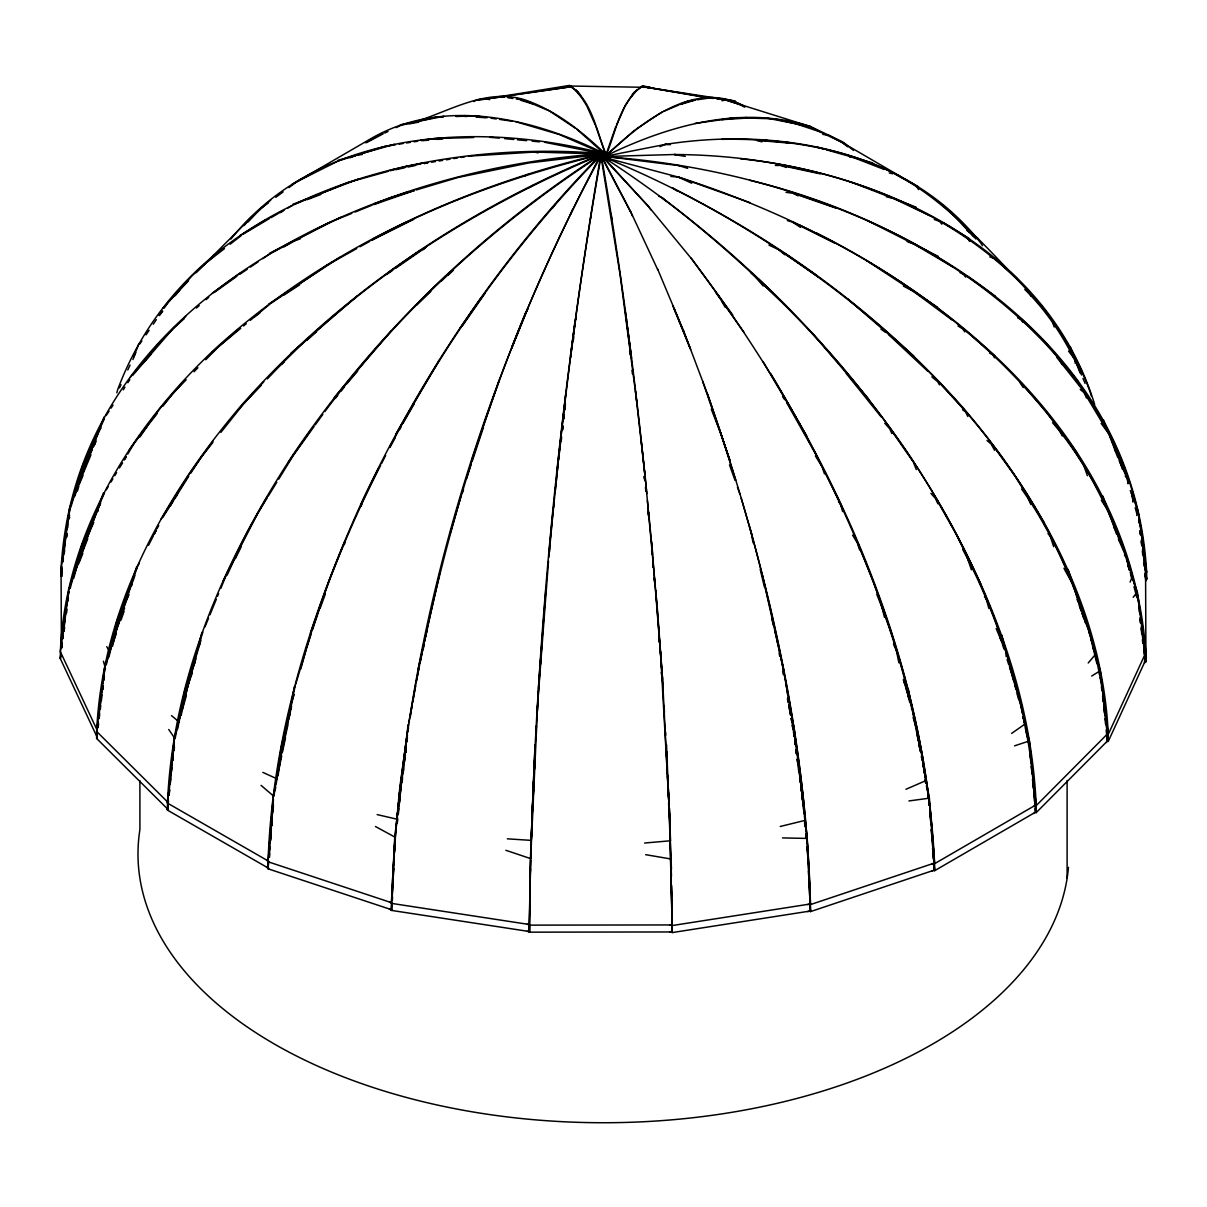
<?xml version="1.0" encoding="UTF-8"?>
<svg xmlns="http://www.w3.org/2000/svg" width="1207" height="1207" viewBox="0 0 1207 1207"><rect width="100%" height="100%" fill="white"/><g stroke="black" fill="none" stroke-linecap="round" stroke-linejoin="round"><path stroke-width="1.5" d="M1132.89 502.037L1132.89 496.409L1131.351 493.301M74.11 570.202L74.11 573.823L87.749 538.609M507.362 838.835L531.246 840.374L532.257 814.921L531.729 831.744M672.163 926.327L672.254 931.955L529.33 932.166L529.33 925.135C532.89 667.788 557.181 410.636 600.437 156.94L601.448 156.608C619.9 261.663 633.75 367.486 644.81 473.566L635.455 391.189M377.157 814.589L396.862 819.176L403.772 765.796M530.627 860.229L529.33 932.166L530.446 858.418L534.988 744.87M530.129 875.875L530.356 868.693M531.201 841.777L533.63 780.974M532.453 810.727L533.826 778.5M392.154 899.185L394.297 846.786L399.849 786.994L408.57 724.23M392.381 900.528L392.531 896.786M393.376 876.237L393.693 868.753M531.789 831.94L532.317 818.904M533.056 800.301L533.509 789.122M534.248 770.519L534.55 763.065M537.387 710.455L537.568 705.703M391.913 899.517L394.749 844.025L394.297 853.243M531.849 820.956L535.32 745.73M531.849 827.987L532.242 818.829M533.026 800.513L533.509 789.514M171.53 715.66L178.545 721.469C182.966 705.16 185.969 689.137 192.351 673.099M534.143 770.066L534.49 762.809M392.019 899.351L392.833 882.755M393.195 875.377L393.573 867.999M530.311 873.114L530.492 869.372M540.419 664.861L541.687 646.786M535.621 740.208L536.466 725.437M536.783 719.915L537.749 702.625M534.686 763.925L534.369 769.372L534.973 753.349M78.742 563.76L79.24 555.476L81.85 552.263M549.411 552.037L549.623 548.34M537.734 702.806L530.673 858.63L505.854 850.286M545.775 593.738L546.002 590.132M269.795 846.273L269.176 855.688L269.689 848.129M269.538 857.242L269.78 853.53M270.64 840.555L271.017 834.988M272.118 818.316L271.62 825.724L272.088 818.09M268.542 861.285L268.045 868.799L392.003 909.867L389.499 909.278M268.92 855.642L273.28 803.062L272.541 812.447M540.872 656.035L537.824 701.358L548.521 561.059M538.413 688.473L545.76 590.721M268.497 863.156L268.045 868.799L268.045 861.768C272.284 734.701 311.436 611.451 364.273 496.711C423.929 371.545 502.414 254.949 599.668 155.884L600.845 155.884C511.542 319.84 451.222 498.989 416.204 682.136L419.402 666.143M270.745 834.988L270.293 840.63L273.431 799.487M69.915 588.035L70.232 584.294M168.316 800.875L167.486 810.153L268.799 868.361L266.656 867.411M168.799 795.307L172.329 755.22L174.321 745.338L173.733 750.905M170.051 784.218L174.336 742.396M172.752 760.38L173.235 754.888M548.838 557.423C561.014 423.099 577.444 289.077 601.071 156.261L599.924 156.442C478.168 386.165 401.433 642.909 391.46 903.379L391.46 910.41L529.601 931.563L529.601 924.547L391.46 903.379L394.749 837.009L408.072 724.819M396.771 822.389L399.351 794.598L406.08 746.167M394.297 853.802L395.187 844.281L394.101 851.629M397.269 821.892L397.601 818.165M397.948 814.423L399.849 794.025M549.23 550.407L552.942 511.768M97.224 732.996L96.651 738.488L168.422 809.852L166.762 808.615M97.797 727.519L98.355 722.027M98.748 718.376L102.278 684.339L104.24 676.282M99.019 718.467L99.578 712.975M99.955 709.309L103.304 677.127L105.431 668.331L103.425 661.225M102.716 689.77L103.108 686.029M168.467 800.89L167.486 810.153L167.486 803.123C172.707 677.504 224.774 558.826 292.894 454.918C373.567 335.637 478.741 233.404 599.668 155.296L600.799 155.477C516.37 241.551 445.413 340.615 389.665 447.465M170.217 784.233L170.806 778.681M171.59 771.273L171.982 767.561M172.752 760.154L173.144 756.457M555.024 493.12L556.985 474.683M557.378 471.002L558.162 463.624M558.554 459.942L561.089 437.719M400.422 789.891L404.798 756.276M60.969 653.289L60.35 658.675L96.892 736.632M61.572 647.887L62.191 642.486M62.598 638.895L66.385 605.416L68.392 598.023M61.844 647.918L62.266 644.161M62.9 638.548L63.322 634.807M63.745 631.065L67.456 598.37L69.282 591.596M66.626 612.749L67.034 609.067M562.613 429.964L563.035 426.267M563.865 418.844L564.273 415.133M556.759 473.159L566.113 390.766M561.225 440.872L561.647 437.115M562.507 429.632L562.93 425.89M564.846 409.037L565.268 405.296M575.724 319.161L576.131 315.51L570.519 357.845M601.735 157.921L601.146 153.817C366.853 169.553 75.724 301.916 61.059 569.146L61.059 576.161L62.13 566.928M62.764 561.376L67.109 523.823L69.599 515.027M62.945 561.934L63.367 558.253M64.001 552.746L68.135 516.928L70.428 508.811M66.626 537.055L67.064 533.313M67.713 527.7L68.135 523.959M553.591 507.543L554.028 503.847M397.194 823.461L397.646 819.719M398.31 814.106L398.974 808.509M399.638 802.896L400.09 799.155M402.082 782.317L402.519 778.59M403.198 772.978L403.636 769.236M404.526 761.753L404.964 758.011M405.627 752.414L406.08 748.672M406.97 741.189L407.408 737.447M415.133 689.363L415.419 686.391M97.103 734.852L96.651 738.488L96.651 731.457C102.173 608.494 163.745 495.504 242.682 403.892C339.997 294.055 464.68 210.576 599.924 154.737L600.95 155.069C495.036 223.702 400.286 310.184 324.894 411.542M99.155 718.467L99.608 714.831M100.287 709.369L100.739 705.733M101.418 700.271L102.097 694.81M102.776 689.363L103.244 685.712M103.923 680.265L104.375 676.614M564.559 410.335L565.223 404.964M398.642 799.939L407.302 734.822M398.642 806.97L401.282 786.436M401.765 782.709L402.489 777.097M402.972 773.37L403.681 767.773M405.612 752.836L406.08 749.109L405.446 752.7M563.518 419.04L564.001 415.299M564.725 409.701L565.449 404.089M570.489 355.582L575.03 321.002M60.848 655.009L60.35 658.675L60.35 651.659C65.404 533.011 131.714 426.041 217.064 347.088C324.683 249.774 460.093 187.628 600.437 154.224L601.267 158.223M64.107 631.14L64.62 627.459M404.285 762.085L405.054 756.517M405.567 752.821L406.08 749.109M573.325 340.374L573.808 336.844M590.54 218.618L591.309 213.126M61.059 576.161L62.1 568.753M64.167 553.938L64.68 550.226M66.491 537.266L67.004 533.554M406.578 742.592L407.332 737.221M1136.738 515.51L1137.25 511.828M275.151 790.676L275.694 787.13M276.222 783.584L280.597 754.526L291.581 706.246M272.722 811.195L273.431 806.517M278.032 775.92L281.322 754.058L287.975 724.788M423.521 648.144L424.049 644.674M424.577 641.189L427.474 628.711M407.921 731.201L408.539 727.565M410.365 716.686L410.983 713.065M411.587 709.429L412.206 705.808M412.809 702.187L415.57 685.863M282.242 750.03L286.134 727.67L290.223 713.835M408.886 722.435L415.932 683.554M294.478 686.466L273.28 796.032L268.045 861.768L392.003 902.851L389.499 902.248M406.08 742.079L407.468 735.033M177.64 728.922L183.856 698.084L196.002 658.72M181.186 715.464L184.746 697.737M420.127 662.598L425.12 637.718M279.405 759.731L293.769 694.281M279.798 764.936L281.699 755.854M282.468 752.202L285.516 737.658M418.105 669.432L439.62 573.883M295.187 685.983L281.322 747.027L273.898 796.364L261.074 785.38M1144.553 656.17L1144.9 654.632C1134.746 462.175 978.983 314.514 816.158 232.77M1144.553 663.201L1144.9 654.632L1108.252 734.384L1108.252 741.415L1144.9 661.647M185.938 693.874L191.038 672.193L195.021 662.356M272.163 810.531L273.461 805.175M106.246 664.982L116.717 621.892L137.115 567.999M108.886 657.151L115.706 629.119L128.862 594.357M112.492 646.318L116.717 628.907L124.623 608.026M320.142 608.207L325.271 594.176M201.931 632.453L174.321 738.322L167.486 803.123L268.799 861.33L266.656 860.38M70.232 588.111L81.85 545.232L104.451 492.909M73.763 578.213L80.794 552.308L93.739 522.329M116.838 392.788L117.803 389.288C189.529 198.114 417.169 138.413 602.021 153.53L602.323 157.695M300.799 668.919L305.824 650.799M306.337 648.989L310.878 634.716M70.911 507.106L82.544 465.993L104.436 418.648M74.97 496.002L81.503 472.903L92.396 449.366M77.429 491.113L78.923 485.802M90.993 454.737L74.789 493.407M118.105 625.241L124.034 604.405L128.681 595.217M182.257 703.077L200.965 640.148M182.257 710.108L186.376 695.624M361.21 506.186L362.236 502.685M449.834 534.595L460.712 497.073M295.715 684.248L306.11 649.487M306.518 648.129C325.377 585.078 350.664 523.913 380.643 465.344M202.836 632.091L184.746 690.721L175.06 738.744L168.739 729.496M344.312 544.719L345.383 541.309M136.753 566.46L104.602 667.773L96.651 731.457L168.422 802.821L166.762 801.584M83.343 548.808L89.71 528.907L93.407 522.646M466.49 479.013L471.077 464.74M472.224 461.165L483.464 427.338M294.146 694.432L291.249 703.334L291.249 708.615M172.812 752.61L174.502 747.48M312.643 629.39L321.515 602.731M84.037 469.795L90.404 450.845L95.021 443.723M235.35 558.69L241.053 547.133M526.901 311.225L528.123 307.694L511.738 348.355M471.892 459.611L499.321 380.009M113.805 633.841L134.943 575.377M114.409 639.152L116.204 633.962M121.002 620.157L124.004 611.527M615.691 126.871L605.929 154.918L607.076 154.737C641.777 122.163 695.247 78.621 744.689 106.367M310.44 633.056L329.677 579.043L344.644 541.747M103.395 492.969L68.874 589.212L60.35 651.659L96.892 729.616M462.296 493.014L463.533 489.574M132.921 359.55L134.897 354.27M136.21 350.754L138.85 343.723M104.104 417.003L69.599 507.996L61.059 569.146L61.391 646.032M281.322 754.058L279.707 758.283L279.405 766.762L276.569 778.621L262.854 772.389M78.742 556.744L100.664 502.987M79.421 562.009L82.876 553.274M512.145 346.122L525.452 312.9M1130.099 582.076L1132.211 576.84L1130.657 573.491M102.806 681.819L104.119 678.59M204.964 626.901L208.524 618.256M209.943 614.801L216.34 599.245M217.577 596.213L218.648 593.618M220.806 588.397L227.248 572.706L257.725 513.277L267.275 497.752M79.421 477.021L100.619 427.836M82.996 475.528L79.421 484.037L79.918 475.845L82.544 473.023M176.328 496.53L177.716 493.241L174.909 498.084M570.232 214.967L572.39 209.822M197.692 648.763L199.955 643.723M616.415 125.256L625.075 105.944L633.992 92.396L642.305 86.391L713.171 98.461M227.112 575.211L237.13 553.44M119.493 387.915L121.002 384.656M127.776 369.976L130.039 365.087M133.811 356.925L136.059 352.067M93.95 445.987L96.288 440.917M603.696 157.544L604.013 153.38C532.423 117.758 441.611 96.213 368.618 139.982L297.028 181.593L288.971 187.568M677.202 191.008L672.495 187.96C882.332 294.84 1090.555 484.807 1107.332 734.067L1107.332 741.098L1036.179 812.658L1036.179 805.642C1030.974 680.009 978.892 561.33 910.772 457.438C829.978 337.809 724.351 235.606 603.304 157.151L648.129 206.186M66.928 602.972L68.346 599.954M360.893 504.481L378.198 469.101M222.737 581.849L247.797 531.201L267.32 496.53M67.622 521.454L69.734 517.245M381.472 463.699L385.621 455.461M137.779 566.234L139.424 563.02M148.536 545.277L153.5 535.606M157.031 528.741L158.705 525.498M162.87 517.365L188.699 476.373M389.921 447.344L395.187 437.673M399.577 429.632L401.327 426.403M403.093 423.189L414.137 404.043M133.539 578.953L131.789 582.061L131.789 585.576M170.232 506.155L173.039 501.312M395.987 433.826L439.62 359.641M123.295 389.861L124.909 387.145M106.322 489.786L108.192 486.677M110.999 481.985L112.87 478.877M114.74 475.754L116.611 472.631M119.418 467.954L122.601 462.915M126.011 456.955L124.23 459.942L126.328 456.88M127.806 453.968L134.973 442.018L157.378 413.292M268.226 496.213L276.81 482.242M278.726 479.149L293.859 454.541L314.167 426.403M160.984 519.266L190.178 472.737L212.9 441.279M190.691 473.31L201.69 456.457L212.809 442.501M106.141 415.6L109.098 411.119M111.074 408.117L113.051 405.13M127.851 382.694L129.798 379.737M132.74 375.286L173.717 327.821L184.218 318.678M100.015 504.798L98.023 507.785L98.023 511.3M116.717 628.907L114.273 632.513L113.805 640.872L109.49 651.614L106.774 646.65M139.801 343.98L141.868 340.932M146.017 334.852L149.11 330.296M153.259 324.215L156.352 319.659M159.218 315.449L162.221 311.029M164.227 308.087L168.241 302.203L188.564 280.748M139.967 436.934L147.314 426.192M460.018 328.274L481.201 297.676M462.341 325.935L485.244 292.984M288.488 462.085L311.044 429.752M1106.291 735.516L1107.332 734.067L1036.179 805.642L1029.345 740.826L1023.083 716.822L1024.562 724.125M1106.291 742.546L1107.332 741.098L1106.17 729.903M315.238 424.909L322.827 414.408M552.323 208.298L555.597 203.817M98.718 431.005L100.95 427.972M129.39 449.608L160.712 407.664L185.109 379.798M143.603 362.658L150.86 354.451M1133.177 597.314L1136.572 592.909L1136.572 596.424M162.975 406.11L173.039 393.195L186.165 379.783M335.395 398.385L337.688 395.474M341.113 391.098L344.553 386.723M346.831 383.811L357.619 371.153M220.896 432.362L243.769 403.666L261.18 385.395M159.354 315.51L162.749 311.27M175.196 295.715L179.737 290.072M130.1 377.58L161.436 340.419L185.818 316.249M448.008 275.211L453.47 270.202M1088.201 662.975L1095.488 654.42L1093.014 648.28M334.218 397.586L391.083 331.035M630.869 97.148L636.481 90.6M631.97 95.504L636.511 90.253M243.98 225.649L251.131 217.516L270.655 200.136M163.081 308.117L192.275 275.558L214.997 254.964M237.553 410.335L263.82 381.699M230.929 239.046C318.723 129.617 476.418 120.609 603.002 153.38L603.002 157.574M248.054 222.028L260.923 208.328L268.422 202.776M196.138 272.752L251.131 217.516M267.396 378.862C360.033 280.28 476.84 206.503 601.267 154.707M193.995 371.771L197.918 367.758M205.748 359.746L218.18 347.043L240.721 328.304M604.39 157.634L604.979 153.53C581.201 130.899 554.994 109.762 523.37 99.396C483.328 87.734 446.168 113.609 408.841 123.733M732.83 315.118L691.581 258.841L647.691 205.462L602.61 157.061L602.021 157.649L630.386 211.617M417.682 303.244L445.292 276.358M416.521 305.235L430.869 291.325M441.294 281.216L450.422 272.36M281.472 364.484L284.143 361.949M306.774 340.389L316.475 331.85M634.61 130.16L606.155 155.296L607.332 155.296M196.439 308.026L199.185 305.643M206.035 299.683L208.781 297.284M214.273 292.516L236.768 276.358M211.557 352.731L239.74 328.229M423.219 249.683L426.041 247.239L395.685 268.241M290.812 353.349L357.031 296.153M243.542 325.965L246.258 323.717M250.302 320.338L269.855 304.104M366.37 142.728L383.192 133.796M203.696 264.755L224.442 248.642M230.115 244.236L241.475 235.41M242.894 234.309L269.387 218.588M1033.78 806.442L1035.425 805.205C1019.84 557.257 852.791 343.874 662.1 197.646L658.826 196.183M1033.78 813.473L1035.425 812.22L1035.425 805.205L934.61 863.684L934.61 870.715L1035.425 812.22L1035.093 808.569M254.36 316.973L260.305 312.568M284.037 294.991L299.608 284.897M275.8 197.314L283.117 191.898M212.266 293.195L240.465 272.993M1011.662 733.388L1025.241 723.868L1023.129 717.396M388.005 272.737L420.142 250.392M386.572 274.547L392.652 270.338M239.74 274.336L247.314 269.191M250.407 267.094L258.132 261.844M262.779 258.69L270.534 253.425M271.394 303.048L327.429 264.906L356.744 248.582M636.134 129.149L661.994 112.025M268.708 304.134L339.77 257.378M529.571 187.492L532.709 185.456M1091.701 676.056L1099.547 671.137L1099.547 674.638M239.65 235.803L265.917 219.734M283.962 246.907L293.603 241.234L300.573 238.654M605.024 157.815L605.854 153.817C596.228 130.492 591.943 100.558 569.764 85.38L497.239 97.073L571.545 86.663L562.19 86.995M270.821 217.773L278.017 213.654M284.264 210.078L279.466 212.839L282.725 211.285M287.477 208.253L292.29 205.507M473.748 101.554L476.946 99.759L504.375 96.635M360.003 246.771L369.78 241.325M291.822 184.46L314.378 172.103M365.238 142.652L382.544 133.328M272.179 252.565L328.093 222.993L351.765 213.398M269.433 253.304L340.495 217.335M373.008 238.835L407.498 221.56M297.028 181.593L336.798 161.678M413.745 219.327L371.409 240.419C443.482 200.724 522.043 174.08 601.735 154.405M384.746 133.057L388.066 131.472M396.137 127.625L400.875 125.347M307.227 199.653L320.866 194.463M524.819 175.89L528.198 174.351M931.925 864.106L934.082 863.156C927.157 688.624 859.475 522.073 770.805 373.672M931.925 871.137L934.082 870.187L934.082 863.156L810.485 904.586L810.485 911.617L934.082 870.187L933.705 864.619M660.033 146.62L664.936 144.478C777.052 126.856 906.94 149.11 980.657 242.894L982.453 245.685M905.944 789.287L926.252 780.461L923.808 770.307M663.684 111.316L678.877 104.949M680.401 104.315L687.99 101.132L695.262 100.075L680.522 104.466M293.889 204.587L347.51 182.604L388.473 171.243M355.145 212.025L372.058 205.175M373.763 204.481L390.842 197.571L414.393 190.525L373.823 204.571M349.955 157.785L356.804 155.13L362.341 154.496M292.909 204.3L359.128 178.772M373.717 203.862L408.222 191.822M605.552 158.087L605.552 154.571L606.563 154.224C616.189 130.899 620.473 100.966 642.667 85.788L650.241 87.402L569.704 86.014L562.16 87.613M409.973 123.733L418.738 122.148M1014.529 745.851L1028.741 741.158M338.352 160.908L384.384 146.485L395.489 144.734M598.823 155.265L602.323 154.179L528.802 162.96L458.011 177.474L416.128 189.997M681.548 103.606L694.855 99.713M337.553 160.471L394.417 144.312M390.223 170.76L405.974 166.4L420.609 164.001M780.235 826.478L805.28 820.338L802.278 795.187L802.791 800.739M807.709 904.586L810.214 903.998C807.392 776.267 783.237 649.939 749.683 526.961M807.709 911.617L810.214 911.029L810.214 903.998L672.254 925.543L669.282 812.673M722.027 100.769L725.603 99.925L811.013 126.735L842.727 141.913L853.485 150.422M402.655 124.94L436.195 117.124L443.391 116.898M390.087 170.172L422.239 163.201M395.655 169.704L404.617 167.788M408.192 167.019L415.374 165.495M424.336 163.579L427.912 162.809L424.26 163.398M607.076 156.442L606.05 156.11L666.158 144.237M400.332 124.819L443.965 116.294M477.218 100.347L571.545 86.663M431.608 162.206L435.305 161.602M439.001 160.999L442.697 160.395M446.394 159.792L450.09 159.188M453.787 158.585L457.483 157.981M461.165 157.363L464.861 156.759M399.2 144.146L402.897 143.558M406.593 142.969L410.305 142.381M414.001 141.792L417.697 141.219M421.228 140.661L434.58 138.533L473.612 137.523M489.665 99.653L486.119 98.808L491.671 97.933M696.952 99.834L712.266 97.601L734.52 101.479L744.704 107.212M486.119 98.808L491.687 98.008M694.93 123.431L736.24 117.652L774.819 118.889L810.199 127.157L841.943 142.32L918.512 186.964L895.956 174.608M908.931 800.95L928.937 798.219L928.937 805.235M421.017 140.072L448.612 137.643M644.629 843.029L670.549 840.766L669.508 815.313M423.114 140.615L428.455 140.163M437.372 139.409L442.713 138.956M669.568 925.135L672.254 924.939L672.254 932.573L810.214 911.029L809.972 905.416M669.568 932.166L672.254 931.955M721.756 119.674L747.782 118.014M468.557 156.156L534.505 152.037L603.002 154.058M725.799 118.829L746.982 117.562M455.974 116.491L474.683 115.902L487.326 117.698M675.573 154.481L605.733 156.472L680.084 165.781M775.407 165.465L780.959 165.419L820.428 173.899M529.33 925.135L672.254 924.939M782.483 837.914L806.955 838.412M721.635 139.348C772.691 138.367 823.898 144.991 871.771 163.262C926.735 184.49 967.908 227.293 1007.558 269.176M664.936 144.478L670.428 144.659M606.05 156.11L611.572 156.337M464.363 115.631L485.546 116.913M463.156 116.264L466.868 116.506M476.146 117.109L485.425 117.713M526.916 924.336L529.601 924.547M526.916 931.366L529.601 931.563M670.851 176.433L678.198 177.037C894.825 245.655 1130.144 407.438 1145.941 654.782L1145.941 661.813L1141.173 626.916M790.479 143.195L756.578 140.299L761.919 141.868M761.708 140.148L789.318 142.592M490.133 137.311L499.26 138.156M504.737 138.654L513.865 139.484M517.516 139.831L526.644 140.661M532.121 141.159L539.423 141.838M716.822 98.883L735.108 100.966L646.877 87.357L707.679 97.842M849.607 157.031L853.304 157.468L884.173 169.463M605.854 153.817L605.854 157.332L605.265 156.774C839.906 172.39 1131.925 304.466 1146.65 572.269L1146.65 579.3L1145.066 575.905M822.797 134.399L826.357 134.882M785.983 192.32L793.255 193.331L835.591 208.026M490.917 118.195L496.273 118.965M499.834 119.463L512.326 121.228M499.396 96.485L504.481 97.239M507.875 97.737L512.945 98.476M516.34 98.974L523.582 100.045L549.457 110.969L575.196 128.123M607.332 155.884L606.201 155.703C668.904 125.272 742.32 104.39 811.013 126.735L767.38 118.211M740.283 158.736C884.701 173.868 1037.703 248.265 1090.283 392.366L1091.249 395.881M685.289 156.397L674.291 154.526C843.074 155.024 1040.706 228.923 1094.674 404.496M645.654 854.677L671.122 859.022M544.9 142.335L603.696 154.028M642.305 86.391L649.924 87.99M786.858 166.113L818.995 173.084M534.505 152.037L538.111 152.882M889.242 172.963L892.833 173.808M886.255 196.741L893.572 198.491L929.511 215.585M604.979 157.649L679.36 177.369L750.135 202.701M815.917 146.816L823.023 148.838M826.569 149.849L872.782 162.975M787.371 220.594L792.607 222.133L834.942 243.256M517.2 98.491L530.507 102.399M515.887 121.741L559.309 134.52L604.39 154.119M521.228 100.453L532.649 103.877M749.607 180.235C937.145 225.151 1137.416 361.647 1145.579 572.269L1145.941 573.823M678.802 165.631L687.658 168.331M605.265 156.774L610.516 158.404M725.603 99.925L740.51 104.858M796.017 123.838L819.719 131.699M934.293 219.523L939.604 221.349L941.852 224.2M989.815 256.925L993.074 258.057M799.502 194.946L833.992 206.985M907.091 241.566L914.061 244.146L952.64 266.898M849.969 181.699L916.188 207.212M780.959 165.419L786.104 167.441M603.998 157.8L603.998 157.121C739.544 213.201 864.695 296.635 962.22 406.804C1041.158 498.431 1102.745 611.406 1108.252 734.384L1100.301 670.685L1093.014 647.721M678.198 177.037L691.686 183.208M604.677 157.001L611.361 160.093M960.048 272.661L963.458 274.261L965.63 277.142M1017.652 317.894L1020.835 319.387L1022.857 322.224M768.919 245.066L779.088 249.849L818.527 277.188M798.778 224.683L833.283 241.973M867.229 220.474L938.292 256.427M989.559 353.093L992.727 354.722L994.538 357.845M793.255 193.331L798.129 195.836M903.379 286.074L913.397 291.309L951.961 319.93M828.802 135.244L846.107 144.584M375.452 826.508L395.187 837.251M943.18 222.646L969.447 238.73M957.996 325.965L962.779 328.923L964.755 331.85M603.998 157.121L607.121 159.158M866.505 260.516L937.567 307.272M792.607 222.133L800.452 227.338M784.761 253.304L816.913 275.664M962.567 409.731L965.525 411.828L967.833 416.475M750.558 272.435L787.447 307.513M967.26 276.116L995.443 296.334M880.959 329.104L885.516 332.393M888.563 334.58L927.534 371.047M966.928 230.537L969.87 232.679M1052.67 322.48L1054.179 326.991M569.704 86.014L577.912 92.019L586.693 105.582L595.232 124.909M1024.788 289.454C1049.185 313.352 1068.12 343.603 1081.563 375M841.943 142.32L847.586 146.771M1080.22 389.454L1084.776 393.195M931.864 376.901L937.613 381.623L939.453 384.837M986.994 440.54L991.068 443.904L994.568 450.302M1056.834 357.468L1082.77 390.163L1108.977 434.022L1128.258 480.039M847.872 299.08L914.091 356.276M966.535 331.367L994.734 355.854M779.088 249.849L784.716 254.752M576.705 129.119L605.024 154.3M939.68 202.64L959.203 220.021L975.905 238.986M994.1 257.891L1016.822 278.47L1046.016 311.044M662.1 197.646L666.234 201.463M603.304 157.151L605.974 159.626M1084.082 466.309L1087.356 475.709M758.388 278.862L785.983 305.748M1021.891 319.372L1046.288 343.542L1077.61 380.718M1010.199 271.831L1016.822 278.47M846.273 373.491L881.035 416.762M1052.564 422.722C1086.798 462.326 1109.761 510.817 1127.579 559.761M949.275 210.742L973.581 236.617M1125.15 476.041L1127.76 478.862L1128.062 483.781M941.083 384.611L967.35 413.247M715.434 292.019L743.844 332.166M884.746 423.235L889.695 428.772L891.867 433.554M930.914 493.361L935.576 498.612L937.839 503.772M1021.182 382.921L1045.564 410.802L1076.9 452.731M575.92 89.846L580.461 95.097M812.583 333.539L869.447 400.09M753.59 274.608L763.262 286.014M575.452 90.223L580.989 96.771M1048.023 533.675L1050.648 536.828M1124.456 555.28L1127.082 558.509L1127.278 561.813M1021.56 488.971C1053.183 533.509 1074.502 584.837 1091.173 636.662M1068.542 351.101L1075.211 359.746L1075.211 363.262M1101.146 423.416L1108.977 434.022M691.113 258.132C823.099 433.102 924.17 641.807 934.61 863.684L929.375 797.963L922.842 764.167M647.691 205.462L650.95 209.943M992.003 444.206L1014.725 475.664L1043.919 522.193M602.61 157.061L604.752 160.033M892.622 432.257L915.178 464.604M838.503 501.403L840.63 504.511L842.667 511.512M1089.076 632.936L1090.706 635.335L1090.992 640.344M782.543 396.545L784.641 399.638M786.738 402.746L815.615 453.983M1101.327 500.332L1108.282 510.817M1114.514 449.608L1117.29 453.877L1122.495 469.372M967.516 238.186L969.583 241.355M1020.156 382.785L1023.174 387.507M984.474 596.424L986.722 599.939M962.733 549.547C989.227 598.521 1007.423 651.735 1021.529 705.492M916.822 186.708L918.587 189.574M815.419 455.944L822.254 467.154L824.487 473.913M852.58 535.139L857.468 543.15L859.61 549.954M1113.835 527.233L1116.596 531.925L1119.779 541.883M763.035 361.557L806.668 435.742M717.863 294.704L719.719 297.873M721.575 301.056L725.286 307.408M1066.173 572.42L1073.189 584.882M936.345 499.034L955.869 533.705L980.929 584.354M1019.04 700.166L1021.137 704.103L1021.288 707.468M1029.284 292.879L1030.944 296.047M657.709 269.659L630.295 210.863L601.976 156.88L601.146 157.363L620.142 275.03L637.236 405.507M1059.686 359.927L1062.115 364.589M1063.971 568.271L1065.645 571.514M672.676 305.492L690.66 349.457M1077.066 599.562L1080.944 607.227L1085.395 622.842M1138.654 521.65L1140.072 524.457M824.456 471.017L841.762 506.397M1059.007 429.224L1062.235 435.938M1145.066 568.889L1146.65 572.269L1138.126 511.134L1130.295 490.495M1119.221 460.938L1126.206 476.041L1128.243 483.268M893.482 644.221L896.695 651.358M998.551 634.369L1006.095 651.192L1006.095 656.457M876.795 594.327C898.43 648.099 912.16 704.828 923.4 761.587M1118.436 539.107L1125.497 555.446L1129.586 570.519L1127.715 565.314M657.543 268.905L683.63 331.035M1027.263 496.047L1030.733 504.3M630.295 210.863L632.438 215.993M1082.966 378.379L1085.063 383.404M996.182 628.5L998.264 633.554M999.652 636.934L1001.735 641.988M1009.414 666.415L1012.748 674.622L1016.143 689.061M858.011 543.678L872.993 580.974L892.214 634.988M676.493 314.107L689.8 347.329M913.654 462.915L916.294 469.568M1084.399 392.894L1086.406 397.963M711.27 409.158L720.881 433.735L735.742 480.16M1103.605 420.127L1117.803 457.559M1079.345 605.974L1081.321 611.195L1068.15 569.372M683.418 330.311L707.845 395.006L730.054 460.818L702.625 381.216M1070.247 346.635L1080.114 373.023M1102.896 496.107L1116.49 534.037M1130.19 572.209L1137.401 592.35L1145.941 654.782M729.481 464.876L735.003 480.371M737.462 487.266L739.921 494.161M760.199 569.342L764.393 586.874M674.351 308.781L675.558 312.311M595.941 126.509L605.552 154.571M966.656 555.869L971.424 569.84M707.604 394.297C764.876 558.479 806.065 730.129 810.485 904.586L807.196 838.216L804.39 814.589M1050.301 536.406L1053.681 546.696M903.455 680.235L911.557 705.205L911.557 708.72M1083.63 618.15L1081.97 612.93L1089.197 632.03L1092.591 645.971M1002.278 643.738L1003.892 648.989M1007.136 659.49L1008.75 664.725M1009.837 668.225L1019.824 700.603L1022.359 713.216M903.394 679.39L904.994 684.731M906.065 688.292L909.837 702.7M913.096 717.411L916.671 729.526L920.579 751.886L918.934 744.674M741.234 498.28L752.112 535.802M1131.759 495.685L1133.237 500.875M1135.184 507.785L1136.647 512.975M1138.608 519.87L1140.615 526.961L1146.65 579.3L1142.516 549.653M1130.567 574.125L1132.03 579.541M1133.976 586.753L1136.919 597.571M1139.348 606.502L1145.941 661.813L1145.579 572.269L1145.941 580.854M986.436 599.472L988.865 608.449M785.606 683.524L786.692 687.568M771.816 619.055L773.702 626.267M774.653 629.873C787.96 686.225 796.529 743.648 803.485 801.101M1001.735 634.957L1013.608 680.476M1014.559 684.113L1015.977 689.559M1016.928 693.195L1018.346 698.642M881.306 604.586L884.49 617.365M1094.296 653.017L1096.876 663.594M1100.301 677.715L1102.625 687.266L1108.252 741.415L1103.711 705.009M762.326 575.09L783.841 670.639M917.29 735.501L922.057 756.457L925.905 781.97M1025.301 727.776L1027.142 736.904M1030.28 752.444L1036.179 812.658L1032.664 779.33M896.469 650.845L898.868 662.794M790.494 715.057L788.684 704.511M791.188 718.587L793.271 729.149M793.95 732.679L796.032 743.256M908.192 688.397L918.331 740.872M919.025 744.463L919.719 748.038M921.454 757L922.148 760.576M908.192 695.413L908.886 699.064M928.666 801.327L929.375 804.978L928.847 801.448M782.679 671.273L783.252 674.472M787.507 697.978L788.186 701.659M788.85 705.356L790.525 714.589M791.188 718.286L791.867 721.967M792.531 725.663L794.372 736.632M787.522 699.17L788.156 702.7M792.275 725.452L792.908 728.937M796.514 754.013L796.032 750.271L796.665 753.862M797.631 759.248L801.704 791.053L800.92 785.485M751.463 533.781L753.062 542.848M625.407 312.236L631.548 358.223M777.006 638.88L777.806 644.1M779.134 652.791L779.662 656.261M926.433 785.516L927.248 790.826M927.776 794.357L928.304 797.902M930.084 809.716L934.61 870.715L931.321 829.405L932.091 840.54M922.042 759.55L921.484 755.914L923.099 760.138L923.34 766.928M925.06 779.601L925.618 783.268M929.873 811.481L930.853 821.997M807.242 847.284L808.056 852.791M1139.936 531.125L1140.449 534.837M1141.218 540.389L1142.003 545.941M794.87 740.208L795.368 743.799M796.107 749.17L796.861 754.541M797.359 758.132L799.351 772.465M793.542 732.423L794.04 735.998M794.779 741.354L795.277 744.915M796.032 750.271L796.545 753.983M797.314 759.55L797.827 763.246M798.34 766.958L799.125 772.51M799.638 776.222L800.407 781.789M1139.921 617.743L1140.66 623.25M611.059 213.473L611.813 218.98M626.539 321.409L631.08 355.99M797.223 759.61L797.706 763.337M798.431 768.934L798.913 772.676M799.638 778.274L800.12 782M800.829 787.598L801.312 791.339M802.036 796.937L802.519 800.663M641.098 439.967L646.861 493.512M1101.448 686.813L1101.9 690.449M1102.579 695.911L1103.258 701.373M629.616 351.162L630.039 354.556M632 370.428L632.468 374.125M786.542 687.024L787.402 694.025M787.839 697.525L788.262 701.011M793.874 726.026L799.381 772.405M800.467 781.593L799.592 774.26L804.164 812.779L803.304 805.431M800.905 785.259L801.554 790.766M801.991 794.432L802.64 799.939M793.874 733.041L794.312 736.783M794.764 740.525L795.202 744.266M804.526 822.797L804.963 826.539M805.854 834.022L806.306 837.764M644.613 476.569L645.051 480.265M645.911 487.643L646.333 491.324M647.42 500.543L648.747 515.102M654.345 578.032L654.752 581.608M1139.981 530.703L1140.404 534.445M1141.279 541.913L1141.701 545.655M1142.35 551.267L1142.788 554.994M1143.648 562.477L1144.07 566.219M1144.93 573.687L1145.579 579.3M1138.865 608.403L1139.272 612.07M1140.117 619.417L1140.524 623.084M1141.158 628.606L1141.777 634.113M1142.41 639.619L1142.818 643.286M1143.648 650.633L1144.07 654.315M644.387 476.856L644.81 480.597L644.432 476.252M626.011 315.872L626.418 319.538M1101.689 686.964L1102.082 690.691M1102.67 696.288L1103.243 701.901M1103.832 707.498L1104.42 713.096M1104.993 718.693L1105.582 724.291M1030.129 755.25L1030.718 760.817M1031.306 766.37L1032.076 773.778M644.342 476.569L644.734 480.25M645.504 487.628L645.896 491.309M644.84 472.857L657.559 611.21L662.568 679.119M645.579 487.402L645.941 491.143M647.903 511.859L648.265 515.54M648.627 512.19L652.338 550.814M651.629 550.483L651.991 554.164M804.511 816.385L805.341 825.392M806.185 834.414L806.517 838.02M807.347 846.846L810.485 911.617L808.479 871.047M803.485 808.132L803.998 813.729M804.707 821.198L805.22 826.78M805.914 834.248L806.261 837.975M807.106 847.027L807.845 854.963M664.197 706.095L664.438 712.628M1030.567 757.287L1030.899 760.953M1031.381 766.445L1032.03 773.762M1032.513 779.269L1033.328 788.412M1033.811 793.919L1034.459 801.237M651.599 541.732L662.522 678.455L669.131 808.962M651.765 550.603L652.082 554.285M652.866 563.503L653.183 567.199M654.088 578.002L654.466 582.091M660.41 650.89L669.93 821.348M929.978 812.492L930.718 821.892M655.823 591.143L663.156 688.88M661.542 672.299L661.813 675.845M662.764 690.329L663.02 694.055M932.589 847.948L933.328 859.067M661.481 672.178L661.708 675.664M662.643 689.619L662.884 693.105M665.253 730.386L665.495 733.977M666.671 751.961L667.38 762.733M655.793 590.525L656.035 594.131M662.764 689.393L662.96 692.652M664.182 712.824L663.925 708.796L664.137 712.311M665.208 729.752L665.555 735.395M667.818 777.067L669.312 811.119M652.202 548.732L652.534 554.269M653.078 563.503L653.289 567.199M665.223 731.698L665.434 735.335M666.355 751.644L666.656 757.076M660.893 656.442L661.164 661.738M661.708 672.314L661.889 675.845M807.287 847.088L807.739 856.306M666.536 744.644L671.454 869.266M666.536 751.659L666.747 755.944M667.682 775.935L667.939 781.382M668.105 785.018L669.553 815.947M808.72 875.528L809.112 884.867M667.697 777.097L667.863 780.748M668.814 802.73L669.131 810.063M666.581 752.308L666.732 756.035M667.546 776.508L667.773 782.091M668.587 802.564L668.889 810.018M670.006 837.945L670.232 843.527M669.508 808.298L672.254 932.573L671.469 886.24M671.228 869.1L671.454 876.282M671.56 885.048L671.726 896.303M1067.109 780.476L1067.109 878.334M602.021 153.53L602.021 157.046M139.906 780.657L139.906 829.586A465.525 268.769 0 0 0 570.82 1122.072A465.525 268.769 0 0 0 1068.451 867.32M62.1 569.297L62.1 576.327M391.687 904.963L391.46 910.41L391.732 904.873M169.553 789.8L169.071 795.383L169.644 789.785M98.446 723.974L98.069 727.64L98.461 723.928M156.201 530.371L154.33 534.007L156.201 530.371M659.309 641.958L659.037 638.277L659.294 641.988"/></g></svg>
